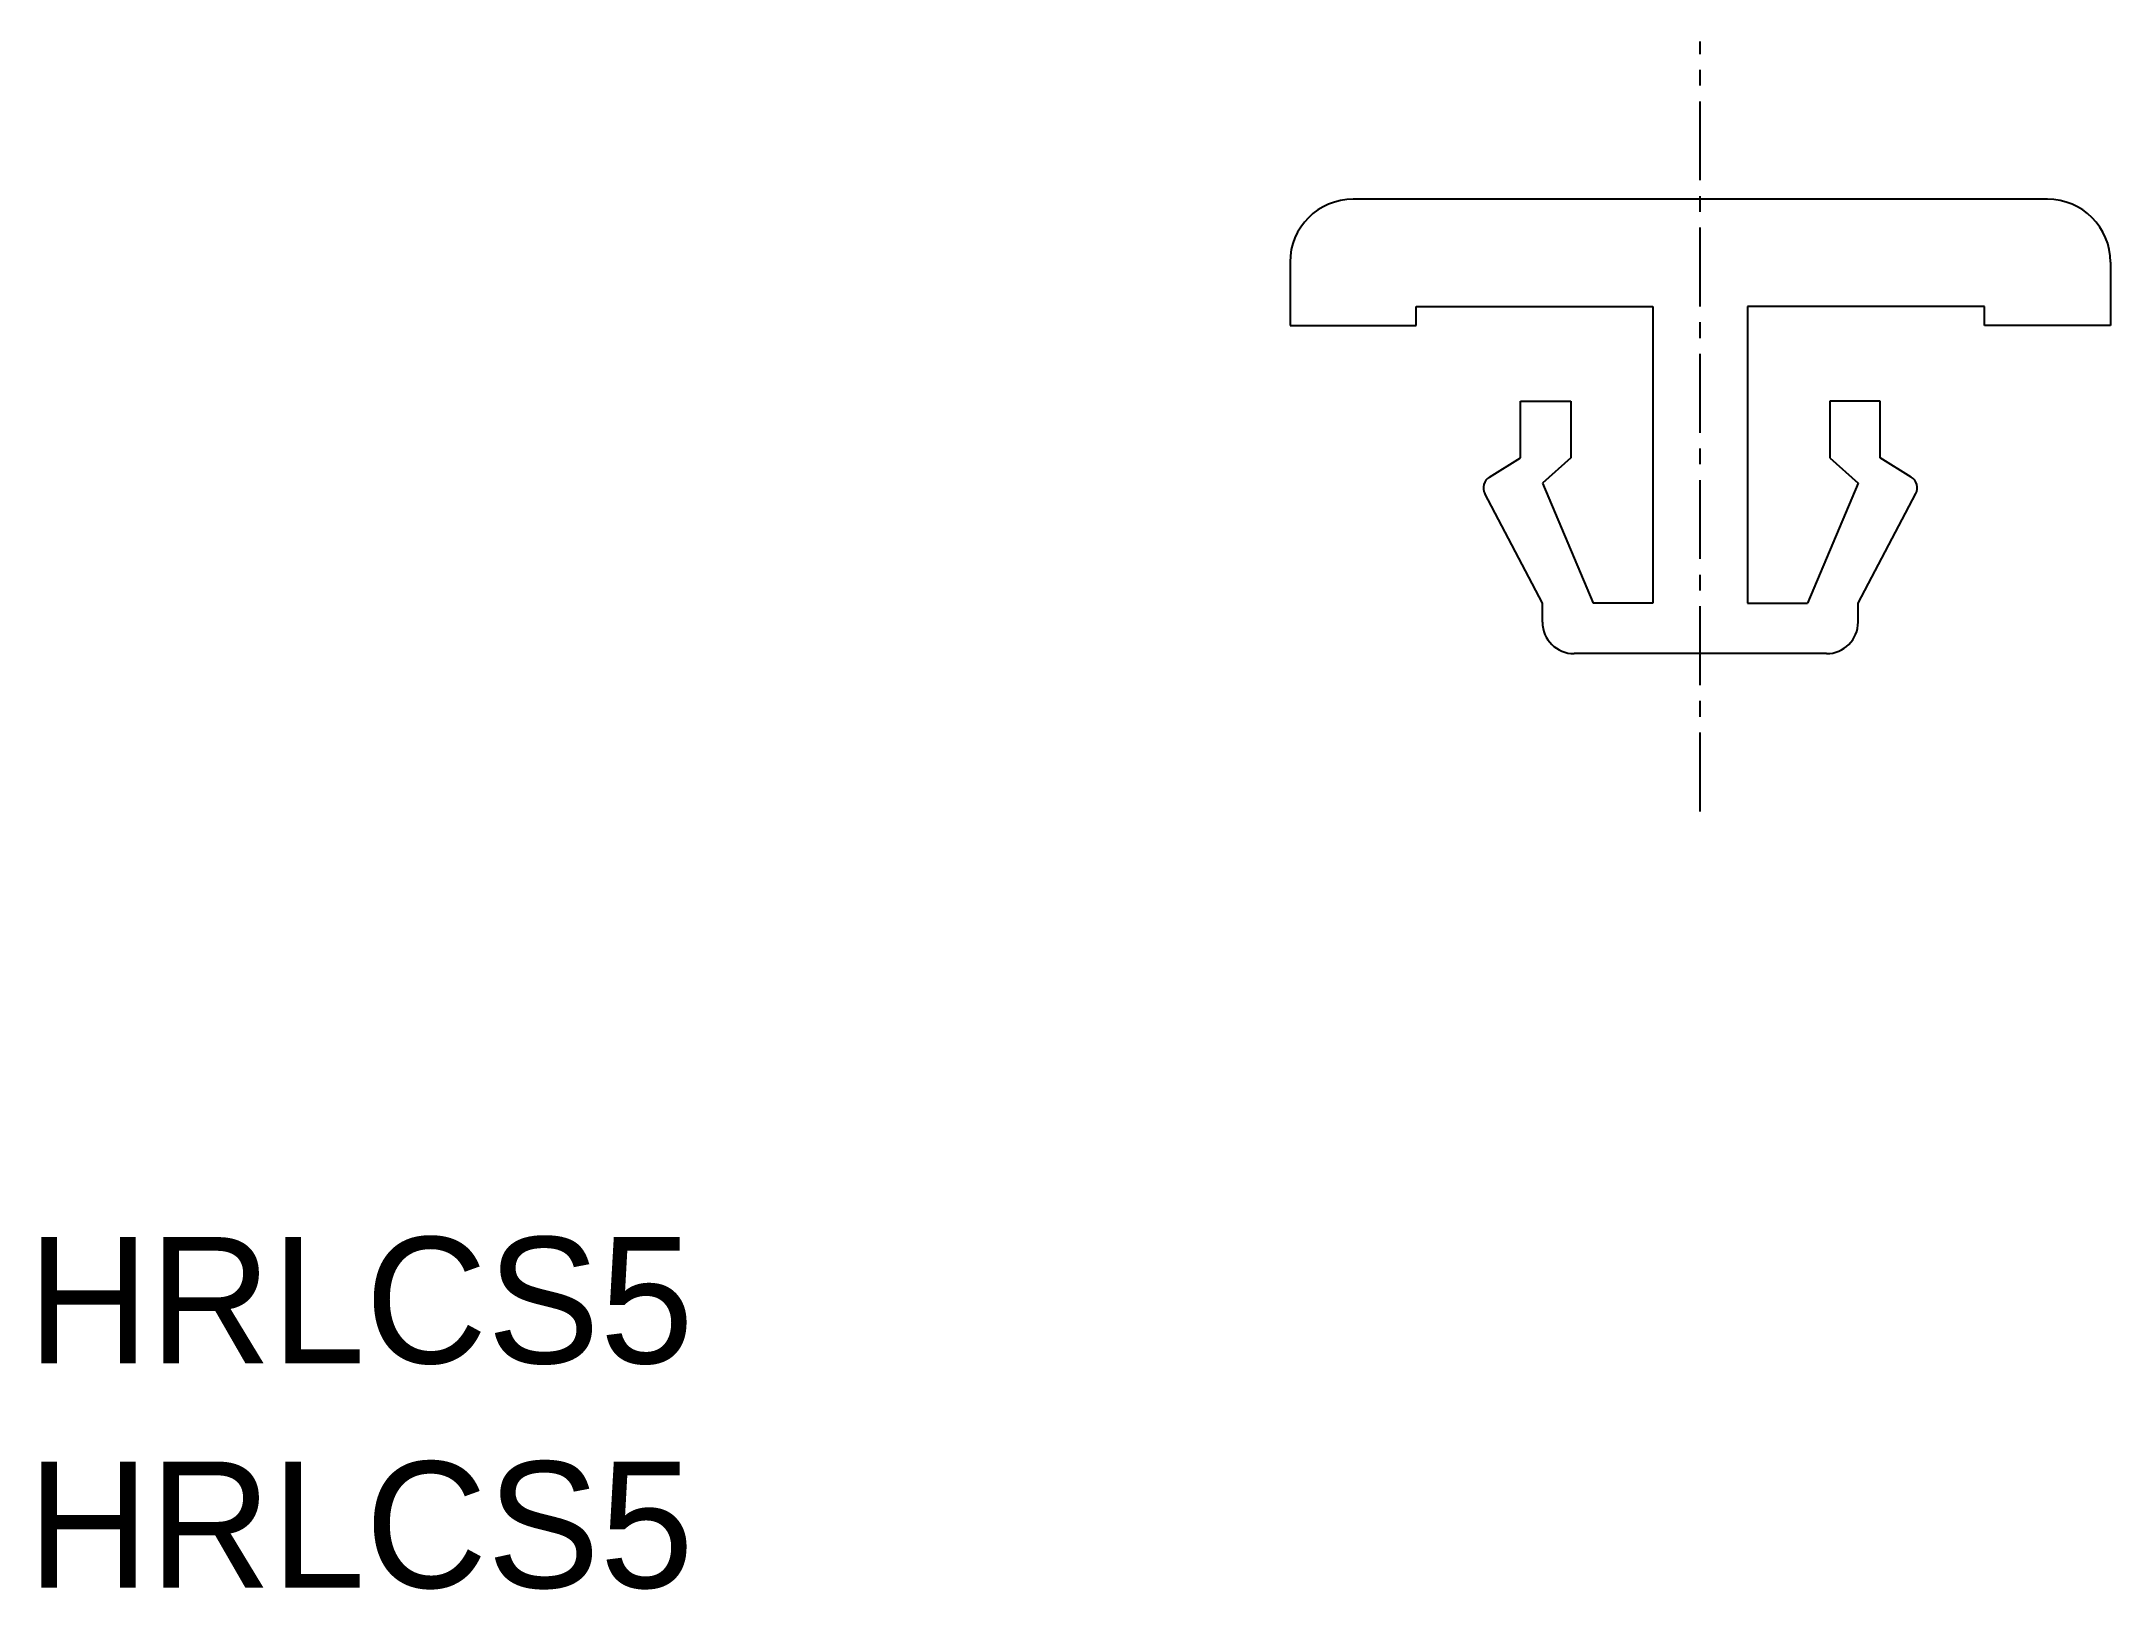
# Model space of a CAD drawing. Extents: x 0.2 to 33, y 0 to 24.5.
import ezdxf

# ---------------------------------------------------------------- set-up
doc = ezdxf.new("R2010")
doc.units = 0
doc.linetypes.add('CENTER', pattern=[2, 1.25, -0.25, 0.25, -0.25])
doc.layers.get('0').update_dxf_attribs({"linetype": 'CONTINUOUS'})
doc.layers.add('CENTER', color=1, linetype='CENTER')

msp = doc.modelspace()

# ---------------------------------------------------------------- linework, layer by layer
at = {"color": 7, "linetype": 'CONTINUOUS'}
for p, q in [((32, 22), (21, 22)), ((20, 21), (20, 20)), ((33, 21), (33, 20)), ((20, 20), (22, 20)), ((22, 20.3), (25.75, 20.3)), ((22, 20), (22, 20.3)), ((25.75, 20.3), (25.75, 15.6)), ((27.25, 20.3), (27.25, 15.6)), ((31, 20.3), (27.25, 20.3)), ((31, 20), (31, 20.3)), ((33, 20), (31, 20)), ((23.65, 17.9), (23.65, 18.8)), ((23.65, 18.8), (24.45, 18.8)), ((24.45, 18.8), (24.45, 17.9)), ((28.55, 18.8), (28.55, 17.9)), ((29.35, 18.8), (28.55, 18.8)), ((29.35, 17.9), (29.35, 18.8)), ((23.159, 17.598), (23.65, 17.9)), ((24.45, 17.9), (24, 17.5)), ((28.55, 17.9), (29, 17.5)), ((29.841, 17.598), (29.35, 17.9)), ((24, 17.5), (24.8, 15.6)), ((29, 17.5), (28.2, 15.6)), ((24, 15.6), (23.087, 17.335)), ((29, 15.6), (29.913, 17.335)), ((24, 15.3), (24, 15.6)), ((25.75, 15.6), (24.8, 15.6)), ((27.25, 15.6), (28.2, 15.6)), ((29, 15.3), (29, 15.6)), ((28.5, 14.8), (24.5, 14.8))]:
    msp.add_line(p, q, dxfattribs=at)
for centre, radius, start, end in [((21, 21), 1, 90, 180), ((32, 21), 1, 0, 90), ((23.264, 17.428), 0.2, 121.6075, 207.7585), ((29.736, 17.428), 0.2, 332.2415, 58.3925), ((24.5, 15.3), 0.5, 180, 270), ((28.5, 15.3), 0.5, 270, 0)]:
    msp.add_arc(centre, radius, start, end, dxfattribs=at)
at = {"layer": 'CENTER', "color": 1, "linetype": 'CENTER'}
msp.add_line((26.5, 12.3), (26.5, 24.5), dxfattribs=at)

# ---------------------------------------------------------------- texts
at = {"color": 7, "linetype": 'CONTINUOUS'}
for p in [(0, 3.557), (0, 0)]:
    msp.add_text('HRLCS5', height=2, dxfattribs=at).set_placement(p)

doc.saveas('drawing.dxf')
